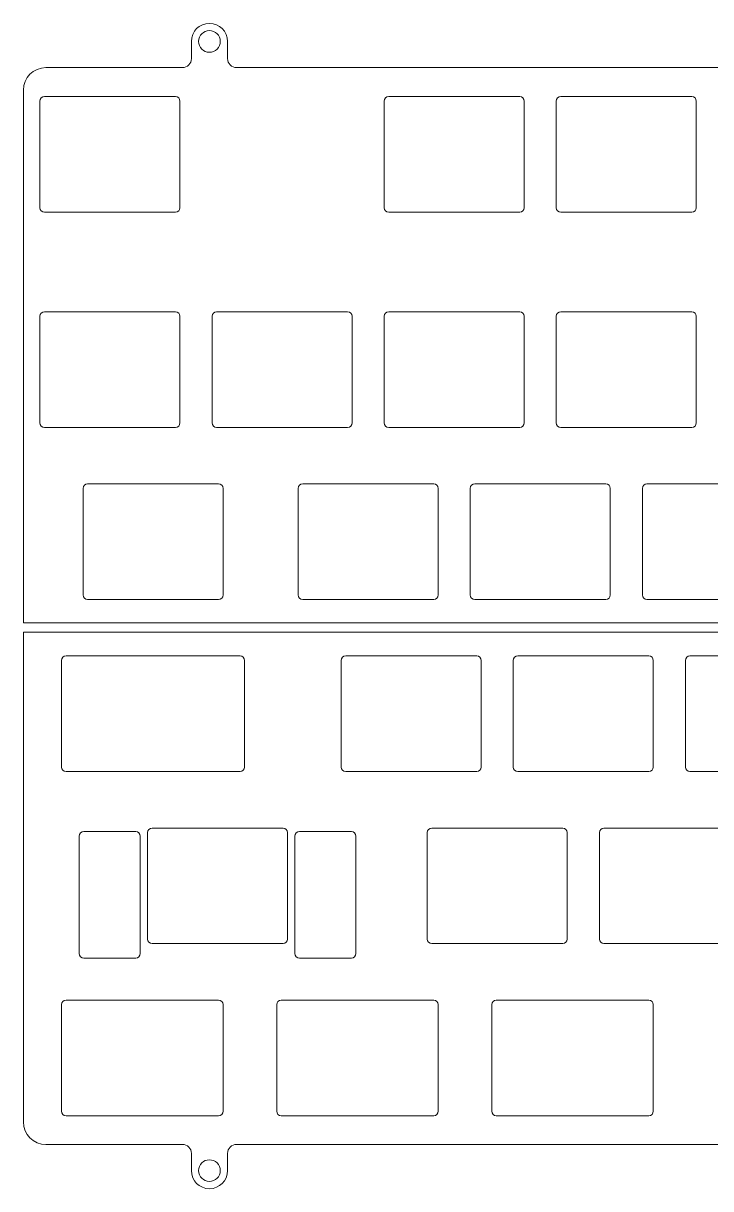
# Model space of a CAD drawing. Extents: x 132 to 481, y -549 to -243.
# Drawn here: x 132 to 208, y -548.9 to -419.9 of the extents above; entities that cross this region are included whole.
import ezdxf

# ---------------------------------------------------------------- set-up
doc = ezdxf.new("R2010")
doc.units = 0
doc.header["$MEASUREMENT"] = 0
doc.layers.add('Layer 1', color=7, linetype='Continuous')

# ---------------------------------------------------------------- blocks, each defined once
blk = doc.blocks.new('block 849')
at = {"layer": 'Layer 1', "color": 7, "lineweight": 9, "true_color": 0xffffff}
blk.add_open_spline([(134.47, -543.98), (133.09, -543.98), (131.97, -542.86), (131.97, -541.48)], degree=3, dxfattribs=at)
blk = doc.blocks.new('block 850')
at = {"layer": 'Layer 1', "color": 7, "lineweight": 9, "true_color": 0xffffff}
blk.add_lwpolyline([(134.47, -543.98), (149.57, -543.98)], dxfattribs=at)
blk = doc.blocks.new('block 851')
at = {"layer": 'Layer 1', "color": 7, "lineweight": 9, "true_color": 0xffffff}
blk.add_open_spline([(150.57, -544.98), (150.57, -544.42), (150.12, -543.98), (149.57, -543.98)], degree=3, dxfattribs=at)
blk = doc.blocks.new('block 852')
at = {"layer": 'Layer 1', "color": 7, "lineweight": 9, "true_color": 0xffffff}
blk.add_lwpolyline([(150.57, -544.98), (150.57, -546.88)], dxfattribs=at)
blk = doc.blocks.new('block 853')
at = {"layer": 'Layer 1', "color": 7, "lineweight": 9, "true_color": 0xffffff}
blk.add_open_spline([(150.57, -546.88), (150.57, -547.98), (151.46, -548.88), (152.57, -548.88), (153.67, -548.88), (154.57, -547.98), (154.57, -546.88)], degree=3, knots=[0, 0, 0, 0, 1, 1, 1, 2, 2, 2, 2], dxfattribs=at)
blk = doc.blocks.new('block 854')
at = {"layer": 'Layer 1', "color": 7, "lineweight": 9, "true_color": 0xffffff}
blk.add_lwpolyline([(154.57, -546.88), (154.57, -544.98)], dxfattribs=at)
blk = doc.blocks.new('block 855')
at = {"layer": 'Layer 1', "color": 7, "lineweight": 9, "true_color": 0xffffff}
blk.add_open_spline([(155.57, -543.98), (155.02, -543.98), (154.57, -544.42), (154.57, -544.98)], degree=3, dxfattribs=at)
blk = doc.blocks.new('block 856')
at = {"layer": 'Layer 1', "color": 7, "lineweight": 9, "true_color": 0xffffff}
blk.add_lwpolyline([(155.57, -543.98), (229.57, -543.98)], dxfattribs=at)
blk = doc.blocks.new('block 879')
at = {"layer": 'Layer 1', "color": 7, "lineweight": 9, "true_color": 0xffffff}
blk.add_lwpolyline([(380.92, -487.28), (131.97, -487.28)], dxfattribs=at)
blk = doc.blocks.new('block 880')
at = {"layer": 'Layer 1', "color": 7, "lineweight": 9, "true_color": 0xffffff}
blk.add_lwpolyline([(131.97, -487.28), (131.97, -541.48)], dxfattribs=at)
blk = doc.blocks.new('block 881')
at = {"layer": 'Layer 1', "color": 7, "lineweight": 9, "true_color": 0xffffff}
blk.add_open_spline([(151.37, -546.88), (151.37, -546.21), (151.9, -545.68), (152.57, -545.68), (153.23, -545.68), (153.77, -546.21), (153.77, -546.88), (153.77, -547.54), (153.23, -548.08), (152.57, -548.08), (151.9, -548.08), (151.37, -547.54), (151.37, -546.88)], degree=3, knots=[0, 0, 0, 0, 1, 1, 1, 2, 2, 2, 3, 3, 3, 4, 4, 4, 4], dxfattribs=at)
blk = doc.blocks.new('block 907')
at = {"layer": 'Layer 1', "color": 7, "lineweight": 9, "true_color": 0xffffff}
blk.add_lwpolyline([(229.57, -424.77), (155.57, -424.77)], dxfattribs=at)
blk = doc.blocks.new('block 908')
at = {"layer": 'Layer 1', "color": 7, "lineweight": 9, "true_color": 0xffffff}
blk.add_open_spline([(154.57, -423.77), (154.57, -424.32), (155.02, -424.77), (155.57, -424.77)], degree=3, dxfattribs=at)
blk = doc.blocks.new('block 909')
at = {"layer": 'Layer 1', "color": 7, "lineweight": 9, "true_color": 0xffffff}
blk.add_lwpolyline([(154.57, -423.77), (154.57, -421.87)], dxfattribs=at)
blk = doc.blocks.new('block 910')
at = {"layer": 'Layer 1', "color": 7, "lineweight": 9, "true_color": 0xffffff}
blk.add_open_spline([(154.57, -421.87), (154.57, -420.76), (153.67, -419.87), (152.57, -419.87), (151.46, -419.87), (150.57, -420.76), (150.57, -421.87)], degree=3, knots=[0, 0, 0, 0, 1, 1, 1, 2, 2, 2, 2], dxfattribs=at)
blk = doc.blocks.new('block 911')
at = {"layer": 'Layer 1', "color": 7, "lineweight": 9, "true_color": 0xffffff}
blk.add_lwpolyline([(150.57, -421.87), (150.57, -423.77)], dxfattribs=at)
blk = doc.blocks.new('block 912')
at = {"layer": 'Layer 1', "color": 7, "lineweight": 9, "true_color": 0xffffff}
blk.add_open_spline([(149.57, -424.77), (150.12, -424.77), (150.57, -424.32), (150.57, -423.77)], degree=3, dxfattribs=at)
blk = doc.blocks.new('block 913')
at = {"layer": 'Layer 1', "color": 7, "lineweight": 9, "true_color": 0xffffff}
blk.add_lwpolyline([(149.57, -424.77), (134.47, -424.77)], dxfattribs=at)
blk = doc.blocks.new('block 914')
at = {"layer": 'Layer 1', "color": 7, "lineweight": 9, "true_color": 0xffffff}
blk.add_open_spline([(131.97, -427.27), (131.97, -425.88), (133.09, -424.77), (134.47, -424.77)], degree=3, dxfattribs=at)
blk = doc.blocks.new('block 915')
at = {"layer": 'Layer 1', "color": 7, "lineweight": 9, "true_color": 0xffffff}
blk.add_lwpolyline([(131.97, -427.27), (131.97, -486.23)], dxfattribs=at)
blk = doc.blocks.new('block 916')
at = {"layer": 'Layer 1', "color": 7, "lineweight": 9, "true_color": 0xffffff}
blk.add_lwpolyline([(131.97, -486.23), (479.78, -486.23)], dxfattribs=at)
blk = doc.blocks.new('block 921')
at = {"layer": 'Layer 1', "color": 7, "lineweight": 9, "true_color": 0xffffff}
blk.add_open_spline([(151.37, -421.87), (151.37, -421.2), (151.9, -420.67), (152.57, -420.67), (153.23, -420.67), (153.77, -421.2), (153.77, -421.87), (153.77, -422.53), (153.23, -423.07), (152.57, -423.07), (151.9, -423.07), (151.37, -422.53), (151.37, -421.87)], degree=3, knots=[0, 0, 0, 0, 1, 1, 1, 2, 2, 2, 3, 3, 3, 4, 4, 4, 4], dxfattribs=at)
blk = doc.blocks.new('block 923')
at = {"layer": 'Layer 1', "color": 7, "lineweight": 9, "true_color": 0xffffff}
blk.add_lwpolyline([(134.31, -427.98), (148.81, -427.98)], dxfattribs=at)
blk = doc.blocks.new('block 924')
at = {"layer": 'Layer 1', "color": 7, "lineweight": 9, "true_color": 0xffffff}
blk.add_lwpolyline([(134.31, -440.78), (148.81, -440.78)], dxfattribs=at)
blk = doc.blocks.new('block 925')
at = {"layer": 'Layer 1', "color": 7, "lineweight": 9, "true_color": 0xffffff}
blk.add_lwpolyline([(133.81, -428.48), (133.81, -440.28)], dxfattribs=at)
blk = doc.blocks.new('block 926')
at = {"layer": 'Layer 1', "color": 7, "lineweight": 9, "true_color": 0xffffff}
blk.add_lwpolyline([(149.31, -428.48), (149.31, -440.28)], dxfattribs=at)
blk = doc.blocks.new('block 927')
at = {"layer": 'Layer 1', "color": 7, "lineweight": 9, "true_color": 0xffffff}
blk.add_open_spline([(134.31, -427.98), (134.04, -427.98), (133.81, -428.21), (133.81, -428.48)], degree=3, dxfattribs=at)
blk = doc.blocks.new('block 928')
at = {"layer": 'Layer 1', "color": 7, "lineweight": 9, "true_color": 0xffffff}
blk.add_open_spline([(149.31, -428.48), (149.31, -428.21), (149.09, -427.98), (148.81, -427.98)], degree=3, dxfattribs=at)
blk = doc.blocks.new('block 929')
at = {"layer": 'Layer 1', "color": 7, "lineweight": 9, "true_color": 0xffffff}
blk.add_open_spline([(133.81, -440.28), (133.81, -440.56), (134.04, -440.78), (134.31, -440.78)], degree=3, dxfattribs=at)
blk = doc.blocks.new('block 930')
at = {"layer": 'Layer 1', "color": 7, "lineweight": 9, "true_color": 0xffffff}
blk.add_open_spline([(148.81, -440.78), (149.09, -440.78), (149.31, -440.56), (149.31, -440.28)], degree=3, dxfattribs=at)
blk = doc.blocks.new('block 931')
at = {"layer": 'Layer 1', "color": 7, "lineweight": 9, "true_color": 0xffffff}
blk.add_lwpolyline([(172.41, -427.98), (186.91, -427.98)], dxfattribs=at)
blk = doc.blocks.new('block 932')
at = {"layer": 'Layer 1', "color": 7, "lineweight": 9, "true_color": 0xffffff}
blk.add_lwpolyline([(172.41, -440.78), (186.91, -440.78)], dxfattribs=at)
blk = doc.blocks.new('block 933')
at = {"layer": 'Layer 1', "color": 7, "lineweight": 9, "true_color": 0xffffff}
blk.add_lwpolyline([(171.91, -428.48), (171.91, -440.28)], dxfattribs=at)
blk = doc.blocks.new('block 934')
at = {"layer": 'Layer 1', "color": 7, "lineweight": 9, "true_color": 0xffffff}
blk.add_lwpolyline([(187.41, -428.48), (187.41, -440.28)], dxfattribs=at)
blk = doc.blocks.new('block 935')
at = {"layer": 'Layer 1', "color": 7, "lineweight": 9, "true_color": 0xffffff}
blk.add_open_spline([(172.41, -427.98), (172.14, -427.98), (171.91, -428.21), (171.91, -428.48)], degree=3, dxfattribs=at)
blk = doc.blocks.new('block 936')
at = {"layer": 'Layer 1', "color": 7, "lineweight": 9, "true_color": 0xffffff}
blk.add_open_spline([(187.41, -428.48), (187.41, -428.21), (187.19, -427.98), (186.91, -427.98)], degree=3, dxfattribs=at)
blk = doc.blocks.new('block 937')
at = {"layer": 'Layer 1', "color": 7, "lineweight": 9, "true_color": 0xffffff}
blk.add_open_spline([(171.91, -440.28), (171.91, -440.56), (172.14, -440.78), (172.41, -440.78)], degree=3, dxfattribs=at)
blk = doc.blocks.new('block 938')
at = {"layer": 'Layer 1', "color": 7, "lineweight": 9, "true_color": 0xffffff}
blk.add_open_spline([(186.91, -440.78), (187.19, -440.78), (187.41, -440.56), (187.41, -440.28)], degree=3, dxfattribs=at)
blk = doc.blocks.new('block 939')
at = {"layer": 'Layer 1', "color": 7, "lineweight": 9, "true_color": 0xffffff}
blk.add_lwpolyline([(191.46, -427.98), (205.96, -427.98)], dxfattribs=at)
blk = doc.blocks.new('block 940')
at = {"layer": 'Layer 1', "color": 7, "lineweight": 9, "true_color": 0xffffff}
blk.add_lwpolyline([(191.46, -440.78), (205.96, -440.78)], dxfattribs=at)
blk = doc.blocks.new('block 941')
at = {"layer": 'Layer 1', "color": 7, "lineweight": 9, "true_color": 0xffffff}
blk.add_lwpolyline([(190.96, -428.48), (190.96, -440.28)], dxfattribs=at)
blk = doc.blocks.new('block 942')
at = {"layer": 'Layer 1', "color": 7, "lineweight": 9, "true_color": 0xffffff}
blk.add_lwpolyline([(206.46, -428.48), (206.46, -440.28)], dxfattribs=at)
blk = doc.blocks.new('block 943')
at = {"layer": 'Layer 1', "color": 7, "lineweight": 9, "true_color": 0xffffff}
blk.add_open_spline([(191.46, -427.98), (191.19, -427.98), (190.96, -428.21), (190.96, -428.48)], degree=3, dxfattribs=at)
blk = doc.blocks.new('block 944')
at = {"layer": 'Layer 1', "color": 7, "lineweight": 9, "true_color": 0xffffff}
blk.add_open_spline([(206.46, -428.48), (206.46, -428.21), (206.24, -427.98), (205.96, -427.98)], degree=3, dxfattribs=at)
blk = doc.blocks.new('block 945')
at = {"layer": 'Layer 1', "color": 7, "lineweight": 9, "true_color": 0xffffff}
blk.add_open_spline([(190.96, -440.28), (190.96, -440.56), (191.19, -440.78), (191.46, -440.78)], degree=3, dxfattribs=at)
blk = doc.blocks.new('block 946')
at = {"layer": 'Layer 1', "color": 7, "lineweight": 9, "true_color": 0xffffff}
blk.add_open_spline([(205.96, -440.78), (206.24, -440.78), (206.46, -440.56), (206.46, -440.28)], degree=3, dxfattribs=at)
blk = doc.blocks.new('block 1049')
at = {"layer": 'Layer 1', "color": 7, "lineweight": 9, "true_color": 0xffffff}
blk.add_lwpolyline([(134.31, -451.8), (148.81, -451.8)], dxfattribs=at)
blk = doc.blocks.new('block 1050')
at = {"layer": 'Layer 1', "color": 7, "lineweight": 9, "true_color": 0xffffff}
blk.add_lwpolyline([(134.31, -464.6), (148.81, -464.6)], dxfattribs=at)
blk = doc.blocks.new('block 1051')
at = {"layer": 'Layer 1', "color": 7, "lineweight": 9, "true_color": 0xffffff}
blk.add_lwpolyline([(133.81, -452.3), (133.81, -464.1)], dxfattribs=at)
blk = doc.blocks.new('block 1052')
at = {"layer": 'Layer 1', "color": 7, "lineweight": 9, "true_color": 0xffffff}
blk.add_lwpolyline([(149.31, -452.3), (149.31, -464.1)], dxfattribs=at)
blk = doc.blocks.new('block 1053')
at = {"layer": 'Layer 1', "color": 7, "lineweight": 9, "true_color": 0xffffff}
blk.add_open_spline([(134.31, -451.8), (134.04, -451.8), (133.81, -452.02), (133.81, -452.3)], degree=3, dxfattribs=at)
blk = doc.blocks.new('block 1054')
at = {"layer": 'Layer 1', "color": 7, "lineweight": 9, "true_color": 0xffffff}
blk.add_open_spline([(149.31, -452.3), (149.31, -452.02), (149.09, -451.8), (148.81, -451.8)], degree=3, dxfattribs=at)
blk = doc.blocks.new('block 1055')
at = {"layer": 'Layer 1', "color": 7, "lineweight": 9, "true_color": 0xffffff}
blk.add_open_spline([(133.81, -464.1), (133.81, -464.37), (134.04, -464.6), (134.31, -464.6)], degree=3, dxfattribs=at)
blk = doc.blocks.new('block 1056')
at = {"layer": 'Layer 1', "color": 7, "lineweight": 9, "true_color": 0xffffff}
blk.add_open_spline([(148.81, -464.6), (149.09, -464.6), (149.31, -464.37), (149.31, -464.1)], degree=3, dxfattribs=at)
blk = doc.blocks.new('block 1057')
at = {"layer": 'Layer 1', "color": 7, "lineweight": 9, "true_color": 0xffffff}
blk.add_lwpolyline([(153.36, -451.8), (167.86, -451.8)], dxfattribs=at)
blk = doc.blocks.new('block 1058')
at = {"layer": 'Layer 1', "color": 7, "lineweight": 9, "true_color": 0xffffff}
blk.add_lwpolyline([(153.36, -464.6), (167.86, -464.6)], dxfattribs=at)
blk = doc.blocks.new('block 1059')
at = {"layer": 'Layer 1', "color": 7, "lineweight": 9, "true_color": 0xffffff}
blk.add_lwpolyline([(152.86, -452.3), (152.86, -464.1)], dxfattribs=at)
blk = doc.blocks.new('block 1060')
at = {"layer": 'Layer 1', "color": 7, "lineweight": 9, "true_color": 0xffffff}
blk.add_lwpolyline([(168.36, -452.3), (168.36, -464.1)], dxfattribs=at)
blk = doc.blocks.new('block 1061')
at = {"layer": 'Layer 1', "color": 7, "lineweight": 9, "true_color": 0xffffff}
blk.add_open_spline([(153.36, -451.8), (153.09, -451.8), (152.86, -452.02), (152.86, -452.3)], degree=3, dxfattribs=at)
blk = doc.blocks.new('block 1062')
at = {"layer": 'Layer 1', "color": 7, "lineweight": 9, "true_color": 0xffffff}
blk.add_open_spline([(168.36, -452.3), (168.36, -452.02), (168.14, -451.8), (167.86, -451.8)], degree=3, dxfattribs=at)
blk = doc.blocks.new('block 1063')
at = {"layer": 'Layer 1', "color": 7, "lineweight": 9, "true_color": 0xffffff}
blk.add_open_spline([(152.86, -464.1), (152.86, -464.37), (153.09, -464.6), (153.36, -464.6)], degree=3, dxfattribs=at)
blk = doc.blocks.new('block 1064')
at = {"layer": 'Layer 1', "color": 7, "lineweight": 9, "true_color": 0xffffff}
blk.add_open_spline([(167.86, -464.6), (168.14, -464.6), (168.36, -464.37), (168.36, -464.1)], degree=3, dxfattribs=at)
blk = doc.blocks.new('block 1065')
at = {"layer": 'Layer 1', "color": 7, "lineweight": 9, "true_color": 0xffffff}
blk.add_lwpolyline([(172.41, -451.8), (186.91, -451.8)], dxfattribs=at)
blk = doc.blocks.new('block 1066')
at = {"layer": 'Layer 1', "color": 7, "lineweight": 9, "true_color": 0xffffff}
blk.add_lwpolyline([(172.41, -464.6), (186.91, -464.6)], dxfattribs=at)
blk = doc.blocks.new('block 1067')
at = {"layer": 'Layer 1', "color": 7, "lineweight": 9, "true_color": 0xffffff}
blk.add_lwpolyline([(171.91, -452.3), (171.91, -464.1)], dxfattribs=at)
blk = doc.blocks.new('block 1068')
at = {"layer": 'Layer 1', "color": 7, "lineweight": 9, "true_color": 0xffffff}
blk.add_lwpolyline([(187.41, -452.3), (187.41, -464.1)], dxfattribs=at)
blk = doc.blocks.new('block 1069')
at = {"layer": 'Layer 1', "color": 7, "lineweight": 9, "true_color": 0xffffff}
blk.add_open_spline([(172.41, -451.8), (172.14, -451.8), (171.91, -452.02), (171.91, -452.3)], degree=3, dxfattribs=at)
blk = doc.blocks.new('block 1070')
at = {"layer": 'Layer 1', "color": 7, "lineweight": 9, "true_color": 0xffffff}
blk.add_open_spline([(187.41, -452.3), (187.41, -452.02), (187.19, -451.8), (186.91, -451.8)], degree=3, dxfattribs=at)
blk = doc.blocks.new('block 1071')
at = {"layer": 'Layer 1', "color": 7, "lineweight": 9, "true_color": 0xffffff}
blk.add_open_spline([(171.91, -464.1), (171.91, -464.37), (172.14, -464.6), (172.41, -464.6)], degree=3, dxfattribs=at)
blk = doc.blocks.new('block 1072')
at = {"layer": 'Layer 1', "color": 7, "lineweight": 9, "true_color": 0xffffff}
blk.add_open_spline([(186.91, -464.6), (187.19, -464.6), (187.41, -464.37), (187.41, -464.1)], degree=3, dxfattribs=at)
blk = doc.blocks.new('block 1073')
at = {"layer": 'Layer 1', "color": 7, "lineweight": 9, "true_color": 0xffffff}
blk.add_lwpolyline([(191.46, -451.8), (205.96, -451.8)], dxfattribs=at)
blk = doc.blocks.new('block 1074')
at = {"layer": 'Layer 1', "color": 7, "lineweight": 9, "true_color": 0xffffff}
blk.add_lwpolyline([(191.46, -464.6), (205.96, -464.6)], dxfattribs=at)
blk = doc.blocks.new('block 1075')
at = {"layer": 'Layer 1', "color": 7, "lineweight": 9, "true_color": 0xffffff}
blk.add_lwpolyline([(190.96, -452.3), (190.96, -464.1)], dxfattribs=at)
blk = doc.blocks.new('block 1076')
at = {"layer": 'Layer 1', "color": 7, "lineweight": 9, "true_color": 0xffffff}
blk.add_lwpolyline([(206.46, -452.3), (206.46, -464.1)], dxfattribs=at)
blk = doc.blocks.new('block 1077')
at = {"layer": 'Layer 1', "color": 7, "lineweight": 9, "true_color": 0xffffff}
blk.add_open_spline([(191.46, -451.8), (191.19, -451.8), (190.96, -452.02), (190.96, -452.3)], degree=3, dxfattribs=at)
blk = doc.blocks.new('block 1078')
at = {"layer": 'Layer 1', "color": 7, "lineweight": 9, "true_color": 0xffffff}
blk.add_open_spline([(206.46, -452.3), (206.46, -452.02), (206.24, -451.8), (205.96, -451.8)], degree=3, dxfattribs=at)
blk = doc.blocks.new('block 1079')
at = {"layer": 'Layer 1', "color": 7, "lineweight": 9, "true_color": 0xffffff}
blk.add_open_spline([(190.96, -464.1), (190.96, -464.37), (191.19, -464.6), (191.46, -464.6)], degree=3, dxfattribs=at)
blk = doc.blocks.new('block 1080')
at = {"layer": 'Layer 1', "color": 7, "lineweight": 9, "true_color": 0xffffff}
blk.add_open_spline([(205.96, -464.6), (206.24, -464.6), (206.46, -464.37), (206.46, -464.1)], degree=3, dxfattribs=at)
blk = doc.blocks.new('block 1201')
at = {"layer": 'Layer 1', "color": 7, "lineweight": 9, "true_color": 0xffffff}
blk.add_lwpolyline([(139.08, -470.85), (153.58, -470.85)], dxfattribs=at)
blk = doc.blocks.new('block 1202')
at = {"layer": 'Layer 1', "color": 7, "lineweight": 9, "true_color": 0xffffff}
blk.add_lwpolyline([(139.08, -483.65), (153.58, -483.65)], dxfattribs=at)
blk = doc.blocks.new('block 1203')
at = {"layer": 'Layer 1', "color": 7, "lineweight": 9, "true_color": 0xffffff}
blk.add_lwpolyline([(138.58, -471.35), (138.58, -483.15)], dxfattribs=at)
blk = doc.blocks.new('block 1204')
at = {"layer": 'Layer 1', "color": 7, "lineweight": 9, "true_color": 0xffffff}
blk.add_lwpolyline([(154.08, -471.35), (154.08, -483.15)], dxfattribs=at)
blk = doc.blocks.new('block 1205')
at = {"layer": 'Layer 1', "color": 7, "lineweight": 9, "true_color": 0xffffff}
blk.add_open_spline([(139.08, -470.85), (138.8, -470.85), (138.58, -471.07), (138.58, -471.35)], degree=3, dxfattribs=at)
blk = doc.blocks.new('block 1206')
at = {"layer": 'Layer 1', "color": 7, "lineweight": 9, "true_color": 0xffffff}
blk.add_open_spline([(154.08, -471.35), (154.08, -471.07), (153.85, -470.85), (153.58, -470.85)], degree=3, dxfattribs=at)
blk = doc.blocks.new('block 1207')
at = {"layer": 'Layer 1', "color": 7, "lineweight": 9, "true_color": 0xffffff}
blk.add_open_spline([(138.58, -483.15), (138.58, -483.42), (138.8, -483.65), (139.08, -483.65)], degree=3, dxfattribs=at)
blk = doc.blocks.new('block 1208')
at = {"layer": 'Layer 1', "color": 7, "lineweight": 9, "true_color": 0xffffff}
blk.add_open_spline([(153.58, -483.65), (153.85, -483.65), (154.08, -483.42), (154.08, -483.15)], degree=3, dxfattribs=at)
blk = doc.blocks.new('block 1209')
at = {"layer": 'Layer 1', "color": 7, "lineweight": 9, "true_color": 0xffffff}
blk.add_lwpolyline([(162.89, -470.85), (177.39, -470.85)], dxfattribs=at)
blk = doc.blocks.new('block 1210')
at = {"layer": 'Layer 1', "color": 7, "lineweight": 9, "true_color": 0xffffff}
blk.add_lwpolyline([(162.89, -483.65), (177.39, -483.65)], dxfattribs=at)
blk = doc.blocks.new('block 1211')
at = {"layer": 'Layer 1', "color": 7, "lineweight": 9, "true_color": 0xffffff}
blk.add_lwpolyline([(162.39, -471.35), (162.39, -483.15)], dxfattribs=at)
blk = doc.blocks.new('block 1212')
at = {"layer": 'Layer 1', "color": 7, "lineweight": 9, "true_color": 0xffffff}
blk.add_lwpolyline([(177.89, -471.35), (177.89, -483.15)], dxfattribs=at)
blk = doc.blocks.new('block 1213')
at = {"layer": 'Layer 1', "color": 7, "lineweight": 9, "true_color": 0xffffff}
blk.add_open_spline([(162.89, -470.85), (162.61, -470.85), (162.39, -471.07), (162.39, -471.35)], degree=3, dxfattribs=at)
blk = doc.blocks.new('block 1214')
at = {"layer": 'Layer 1', "color": 7, "lineweight": 9, "true_color": 0xffffff}
blk.add_open_spline([(177.89, -471.35), (177.89, -471.07), (177.67, -470.85), (177.39, -470.85)], degree=3, dxfattribs=at)
blk = doc.blocks.new('block 1215')
at = {"layer": 'Layer 1', "color": 7, "lineweight": 9, "true_color": 0xffffff}
blk.add_open_spline([(162.39, -483.15), (162.39, -483.42), (162.61, -483.65), (162.89, -483.65)], degree=3, dxfattribs=at)
blk = doc.blocks.new('block 1216')
at = {"layer": 'Layer 1', "color": 7, "lineweight": 9, "true_color": 0xffffff}
blk.add_open_spline([(177.39, -483.65), (177.67, -483.65), (177.89, -483.42), (177.89, -483.15)], degree=3, dxfattribs=at)
blk = doc.blocks.new('block 1217')
at = {"layer": 'Layer 1', "color": 7, "lineweight": 9, "true_color": 0xffffff}
blk.add_lwpolyline([(181.94, -470.85), (196.44, -470.85)], dxfattribs=at)
blk = doc.blocks.new('block 1218')
at = {"layer": 'Layer 1', "color": 7, "lineweight": 9, "true_color": 0xffffff}
blk.add_lwpolyline([(181.94, -483.65), (196.44, -483.65)], dxfattribs=at)
blk = doc.blocks.new('block 1219')
at = {"layer": 'Layer 1', "color": 7, "lineweight": 9, "true_color": 0xffffff}
blk.add_lwpolyline([(181.44, -471.35), (181.44, -483.15)], dxfattribs=at)
blk = doc.blocks.new('block 1220')
at = {"layer": 'Layer 1', "color": 7, "lineweight": 9, "true_color": 0xffffff}
blk.add_lwpolyline([(196.94, -471.35), (196.94, -483.15)], dxfattribs=at)
blk = doc.blocks.new('block 1221')
at = {"layer": 'Layer 1', "color": 7, "lineweight": 9, "true_color": 0xffffff}
blk.add_open_spline([(181.94, -470.85), (181.66, -470.85), (181.44, -471.07), (181.44, -471.35)], degree=3, dxfattribs=at)
blk = doc.blocks.new('block 1222')
at = {"layer": 'Layer 1', "color": 7, "lineweight": 9, "true_color": 0xffffff}
blk.add_open_spline([(196.94, -471.35), (196.94, -471.07), (196.72, -470.85), (196.44, -470.85)], degree=3, dxfattribs=at)
blk = doc.blocks.new('block 1223')
at = {"layer": 'Layer 1', "color": 7, "lineweight": 9, "true_color": 0xffffff}
blk.add_open_spline([(181.44, -483.15), (181.44, -483.42), (181.66, -483.65), (181.94, -483.65)], degree=3, dxfattribs=at)
blk = doc.blocks.new('block 1224')
at = {"layer": 'Layer 1', "color": 7, "lineweight": 9, "true_color": 0xffffff}
blk.add_open_spline([(196.44, -483.65), (196.72, -483.65), (196.94, -483.42), (196.94, -483.15)], degree=3, dxfattribs=at)
blk = doc.blocks.new('block 1225')
at = {"layer": 'Layer 1', "color": 7, "lineweight": 9, "true_color": 0xffffff}
blk.add_lwpolyline([(200.99, -470.85), (215.49, -470.85)], dxfattribs=at)
blk = doc.blocks.new('block 1226')
at = {"layer": 'Layer 1', "color": 7, "lineweight": 9, "true_color": 0xffffff}
blk.add_lwpolyline([(200.99, -483.65), (215.49, -483.65)], dxfattribs=at)
blk = doc.blocks.new('block 1227')
at = {"layer": 'Layer 1', "color": 7, "lineweight": 9, "true_color": 0xffffff}
blk.add_lwpolyline([(200.49, -471.35), (200.49, -483.15)], dxfattribs=at)
blk = doc.blocks.new('block 1229')
at = {"layer": 'Layer 1', "color": 7, "lineweight": 9, "true_color": 0xffffff}
blk.add_open_spline([(200.99, -470.85), (200.71, -470.85), (200.49, -471.07), (200.49, -471.35)], degree=3, dxfattribs=at)
blk = doc.blocks.new('block 1231')
at = {"layer": 'Layer 1', "color": 7, "lineweight": 9, "true_color": 0xffffff}
blk.add_open_spline([(200.49, -483.15), (200.49, -483.42), (200.71, -483.65), (200.99, -483.65)], degree=3, dxfattribs=at)
blk = doc.blocks.new('block 1337')
at = {"layer": 'Layer 1', "color": 7, "lineweight": 9, "true_color": 0xffffff}
blk.add_lwpolyline([(156.46, -490.4), (156.46, -502.2)], dxfattribs=at)
blk = doc.blocks.new('block 1338')
at = {"layer": 'Layer 1', "color": 7, "lineweight": 9, "true_color": 0xffffff}
blk.add_open_spline([(156.46, -490.4), (156.46, -490.12), (156.23, -489.9), (155.96, -489.9)], degree=3, dxfattribs=at)
blk = doc.blocks.new('block 1339')
at = {"layer": 'Layer 1', "color": 7, "lineweight": 9, "true_color": 0xffffff}
blk.add_open_spline([(155.96, -502.7), (156.23, -502.7), (156.46, -502.47), (156.46, -502.2)], degree=3, dxfattribs=at)
blk = doc.blocks.new('block 1340')
at = {"layer": 'Layer 1', "color": 7, "lineweight": 9, "true_color": 0xffffff}
blk.add_lwpolyline([(136.2, -490.4), (136.2, -502.2)], dxfattribs=at)
blk = doc.blocks.new('block 1341')
at = {"layer": 'Layer 1', "color": 7, "lineweight": 9, "true_color": 0xffffff}
blk.add_open_spline([(136.7, -489.9), (136.42, -489.9), (136.2, -490.12), (136.2, -490.4)], degree=3, dxfattribs=at)
blk = doc.blocks.new('block 1342')
at = {"layer": 'Layer 1', "color": 7, "lineweight": 9, "true_color": 0xffffff}
blk.add_open_spline([(136.2, -502.2), (136.2, -502.47), (136.42, -502.7), (136.7, -502.7)], degree=3, dxfattribs=at)
blk = doc.blocks.new('block 1343')
at = {"layer": 'Layer 1', "color": 7, "lineweight": 9, "true_color": 0xffffff}
blk.add_lwpolyline([(167.65, -489.9), (182.15, -489.9)], dxfattribs=at)
blk = doc.blocks.new('block 1344')
at = {"layer": 'Layer 1', "color": 7, "lineweight": 9, "true_color": 0xffffff}
blk.add_lwpolyline([(167.65, -502.7), (182.15, -502.7)], dxfattribs=at)
blk = doc.blocks.new('block 1345')
at = {"layer": 'Layer 1', "color": 7, "lineweight": 9, "true_color": 0xffffff}
blk.add_lwpolyline([(167.15, -490.4), (167.15, -502.2)], dxfattribs=at)
blk = doc.blocks.new('block 1346')
at = {"layer": 'Layer 1', "color": 7, "lineweight": 9, "true_color": 0xffffff}
blk.add_lwpolyline([(182.65, -490.4), (182.65, -502.2)], dxfattribs=at)
blk = doc.blocks.new('block 1347')
at = {"layer": 'Layer 1', "color": 7, "lineweight": 9, "true_color": 0xffffff}
blk.add_open_spline([(167.65, -489.9), (167.38, -489.9), (167.15, -490.12), (167.15, -490.4)], degree=3, dxfattribs=at)
blk = doc.blocks.new('block 1348')
at = {"layer": 'Layer 1', "color": 7, "lineweight": 9, "true_color": 0xffffff}
blk.add_open_spline([(182.65, -490.4), (182.65, -490.12), (182.43, -489.9), (182.15, -489.9)], degree=3, dxfattribs=at)
blk = doc.blocks.new('block 1349')
at = {"layer": 'Layer 1', "color": 7, "lineweight": 9, "true_color": 0xffffff}
blk.add_open_spline([(167.15, -502.2), (167.15, -502.47), (167.38, -502.7), (167.65, -502.7)], degree=3, dxfattribs=at)
blk = doc.blocks.new('block 1350')
at = {"layer": 'Layer 1', "color": 7, "lineweight": 9, "true_color": 0xffffff}
blk.add_open_spline([(182.15, -502.7), (182.43, -502.7), (182.65, -502.47), (182.65, -502.2)], degree=3, dxfattribs=at)
blk = doc.blocks.new('block 1351')
at = {"layer": 'Layer 1', "color": 7, "lineweight": 9, "true_color": 0xffffff}
blk.add_lwpolyline([(186.7, -489.9), (201.2, -489.9)], dxfattribs=at)
blk = doc.blocks.new('block 1352')
at = {"layer": 'Layer 1', "color": 7, "lineweight": 9, "true_color": 0xffffff}
blk.add_lwpolyline([(186.7, -502.7), (201.2, -502.7)], dxfattribs=at)
blk = doc.blocks.new('block 1353')
at = {"layer": 'Layer 1', "color": 7, "lineweight": 9, "true_color": 0xffffff}
blk.add_lwpolyline([(186.2, -490.4), (186.2, -502.2)], dxfattribs=at)
blk = doc.blocks.new('block 1354')
at = {"layer": 'Layer 1', "color": 7, "lineweight": 9, "true_color": 0xffffff}
blk.add_lwpolyline([(201.7, -490.4), (201.7, -502.2)], dxfattribs=at)
blk = doc.blocks.new('block 1355')
at = {"layer": 'Layer 1', "color": 7, "lineweight": 9, "true_color": 0xffffff}
blk.add_open_spline([(186.7, -489.9), (186.43, -489.9), (186.2, -490.12), (186.2, -490.4)], degree=3, dxfattribs=at)
blk = doc.blocks.new('block 1356')
at = {"layer": 'Layer 1', "color": 7, "lineweight": 9, "true_color": 0xffffff}
blk.add_open_spline([(201.7, -490.4), (201.7, -490.12), (201.48, -489.9), (201.2, -489.9)], degree=3, dxfattribs=at)
blk = doc.blocks.new('block 1357')
at = {"layer": 'Layer 1', "color": 7, "lineweight": 9, "true_color": 0xffffff}
blk.add_open_spline([(186.2, -502.2), (186.2, -502.47), (186.43, -502.7), (186.7, -502.7)], degree=3, dxfattribs=at)
blk = doc.blocks.new('block 1358')
at = {"layer": 'Layer 1', "color": 7, "lineweight": 9, "true_color": 0xffffff}
blk.add_open_spline([(201.2, -502.7), (201.48, -502.7), (201.7, -502.47), (201.7, -502.2)], degree=3, dxfattribs=at)
blk = doc.blocks.new('block 1359')
at = {"layer": 'Layer 1', "color": 7, "lineweight": 9, "true_color": 0xffffff}
blk.add_lwpolyline([(205.75, -489.9), (220.25, -489.9)], dxfattribs=at)
blk = doc.blocks.new('block 1360')
at = {"layer": 'Layer 1', "color": 7, "lineweight": 9, "true_color": 0xffffff}
blk.add_lwpolyline([(205.75, -502.7), (220.25, -502.7)], dxfattribs=at)
blk = doc.blocks.new('block 1361')
at = {"layer": 'Layer 1', "color": 7, "lineweight": 9, "true_color": 0xffffff}
blk.add_lwpolyline([(205.25, -490.4), (205.25, -502.2)], dxfattribs=at)
blk = doc.blocks.new('block 1363')
at = {"layer": 'Layer 1', "color": 7, "lineweight": 9, "true_color": 0xffffff}
blk.add_open_spline([(205.75, -489.9), (205.48, -489.9), (205.25, -490.12), (205.25, -490.4)], degree=3, dxfattribs=at)
blk = doc.blocks.new('block 1365')
at = {"layer": 'Layer 1', "color": 7, "lineweight": 9, "true_color": 0xffffff}
blk.add_open_spline([(205.25, -502.2), (205.25, -502.47), (205.48, -502.7), (205.75, -502.7)], degree=3, dxfattribs=at)
blk = doc.blocks.new('block 1449')
at = {"layer": 'Layer 1', "color": 7, "lineweight": 9, "true_color": 0xffffff}
blk.add_lwpolyline([(146.22, -508.95), (160.72, -508.95)], dxfattribs=at)
blk = doc.blocks.new('block 1450')
at = {"layer": 'Layer 1', "color": 7, "lineweight": 9, "true_color": 0xffffff}
blk.add_lwpolyline([(146.22, -521.75), (160.72, -521.75)], dxfattribs=at)
blk = doc.blocks.new('block 1451')
at = {"layer": 'Layer 1', "color": 7, "lineweight": 9, "true_color": 0xffffff}
blk.add_lwpolyline([(145.72, -509.45), (145.72, -521.25)], dxfattribs=at)
blk = doc.blocks.new('block 1452')
at = {"layer": 'Layer 1', "color": 7, "lineweight": 9, "true_color": 0xffffff}
blk.add_lwpolyline([(161.22, -509.45), (161.22, -521.25)], dxfattribs=at)
blk = doc.blocks.new('block 1453')
at = {"layer": 'Layer 1', "color": 7, "lineweight": 9, "true_color": 0xffffff}
blk.add_open_spline([(146.22, -508.95), (145.95, -508.95), (145.72, -509.17), (145.72, -509.45)], degree=3, dxfattribs=at)
blk = doc.blocks.new('block 1454')
at = {"layer": 'Layer 1', "color": 7, "lineweight": 9, "true_color": 0xffffff}
blk.add_open_spline([(161.22, -509.45), (161.22, -509.17), (161, -508.95), (160.72, -508.95)], degree=3, dxfattribs=at)
blk = doc.blocks.new('block 1455')
at = {"layer": 'Layer 1', "color": 7, "lineweight": 9, "true_color": 0xffffff}
blk.add_open_spline([(145.72, -521.25), (145.72, -521.52), (145.95, -521.75), (146.22, -521.75)], degree=3, dxfattribs=at)
blk = doc.blocks.new('block 1456')
at = {"layer": 'Layer 1', "color": 7, "lineweight": 9, "true_color": 0xffffff}
blk.add_open_spline([(160.72, -521.75), (161, -521.75), (161.22, -521.52), (161.22, -521.25)], degree=3, dxfattribs=at)
blk = doc.blocks.new('block 1457')
at = {"layer": 'Layer 1', "color": 7, "lineweight": 9, "true_color": 0xffffff}
blk.add_lwpolyline([(162.53, -509.35), (168.28, -509.35)], dxfattribs=at)
blk = doc.blocks.new('block 1458')
at = {"layer": 'Layer 1', "color": 7, "lineweight": 9, "true_color": 0xffffff}
blk.add_lwpolyline([(162.53, -523.35), (168.28, -523.35)], dxfattribs=at)
blk = doc.blocks.new('block 1459')
at = {"layer": 'Layer 1', "color": 7, "lineweight": 9, "true_color": 0xffffff}
blk.add_lwpolyline([(162.03, -509.85), (162.03, -522.85)], dxfattribs=at)
blk = doc.blocks.new('block 1460')
at = {"layer": 'Layer 1', "color": 7, "lineweight": 9, "true_color": 0xffffff}
blk.add_lwpolyline([(168.78, -509.85), (168.78, -522.85)], dxfattribs=at)
blk = doc.blocks.new('block 1461')
at = {"layer": 'Layer 1', "color": 7, "lineweight": 9, "true_color": 0xffffff}
blk.add_open_spline([(162.53, -509.35), (162.26, -509.35), (162.03, -509.57), (162.03, -509.85)], degree=3, dxfattribs=at)
blk = doc.blocks.new('block 1462')
at = {"layer": 'Layer 1', "color": 7, "lineweight": 9, "true_color": 0xffffff}
blk.add_open_spline([(168.78, -509.85), (168.78, -509.57), (168.56, -509.35), (168.28, -509.35)], degree=3, dxfattribs=at)
blk = doc.blocks.new('block 1463')
at = {"layer": 'Layer 1', "color": 7, "lineweight": 9, "true_color": 0xffffff}
blk.add_open_spline([(162.03, -522.85), (162.03, -523.12), (162.26, -523.35), (162.53, -523.35)], degree=3, dxfattribs=at)
blk = doc.blocks.new('block 1464')
at = {"layer": 'Layer 1', "color": 7, "lineweight": 9, "true_color": 0xffffff}
blk.add_open_spline([(168.28, -523.35), (168.56, -523.35), (168.78, -523.12), (168.78, -522.85)], degree=3, dxfattribs=at)
blk = doc.blocks.new('block 1465')
at = {"layer": 'Layer 1', "color": 7, "lineweight": 9, "true_color": 0xffffff}
blk.add_lwpolyline([(138.66, -509.35), (144.41, -509.35)], dxfattribs=at)
blk = doc.blocks.new('block 1466')
at = {"layer": 'Layer 1', "color": 7, "lineweight": 9, "true_color": 0xffffff}
blk.add_lwpolyline([(138.66, -523.35), (144.41, -523.35)], dxfattribs=at)
blk = doc.blocks.new('block 1467')
at = {"layer": 'Layer 1', "color": 7, "lineweight": 9, "true_color": 0xffffff}
blk.add_lwpolyline([(138.16, -509.85), (138.16, -522.85)], dxfattribs=at)
blk = doc.blocks.new('block 1468')
at = {"layer": 'Layer 1', "color": 7, "lineweight": 9, "true_color": 0xffffff}
blk.add_lwpolyline([(144.91, -509.85), (144.91, -522.85)], dxfattribs=at)
blk = doc.blocks.new('block 1469')
at = {"layer": 'Layer 1', "color": 7, "lineweight": 9, "true_color": 0xffffff}
blk.add_open_spline([(138.66, -509.35), (138.38, -509.35), (138.16, -509.57), (138.16, -509.85)], degree=3, dxfattribs=at)
blk = doc.blocks.new('block 1470')
at = {"layer": 'Layer 1', "color": 7, "lineweight": 9, "true_color": 0xffffff}
blk.add_open_spline([(144.91, -509.85), (144.91, -509.57), (144.68, -509.35), (144.41, -509.35)], degree=3, dxfattribs=at)
blk = doc.blocks.new('block 1471')
at = {"layer": 'Layer 1', "color": 7, "lineweight": 9, "true_color": 0xffffff}
blk.add_open_spline([(138.16, -522.85), (138.16, -523.12), (138.38, -523.35), (138.66, -523.35)], degree=3, dxfattribs=at)
blk = doc.blocks.new('block 1472')
at = {"layer": 'Layer 1', "color": 7, "lineweight": 9, "true_color": 0xffffff}
blk.add_open_spline([(144.41, -523.35), (144.68, -523.35), (144.91, -523.12), (144.91, -522.85)], degree=3, dxfattribs=at)
blk = doc.blocks.new('block 1473')
at = {"layer": 'Layer 1', "color": 7, "lineweight": 9, "true_color": 0xffffff}
blk.add_lwpolyline([(177.18, -508.95), (191.68, -508.95)], dxfattribs=at)
blk = doc.blocks.new('block 1474')
at = {"layer": 'Layer 1', "color": 7, "lineweight": 9, "true_color": 0xffffff}
blk.add_lwpolyline([(177.18, -521.75), (191.68, -521.75)], dxfattribs=at)
blk = doc.blocks.new('block 1475')
at = {"layer": 'Layer 1', "color": 7, "lineweight": 9, "true_color": 0xffffff}
blk.add_lwpolyline([(176.68, -509.45), (176.68, -521.25)], dxfattribs=at)
blk = doc.blocks.new('block 1476')
at = {"layer": 'Layer 1', "color": 7, "lineweight": 9, "true_color": 0xffffff}
blk.add_lwpolyline([(192.18, -509.45), (192.18, -521.25)], dxfattribs=at)
blk = doc.blocks.new('block 1477')
at = {"layer": 'Layer 1', "color": 7, "lineweight": 9, "true_color": 0xffffff}
blk.add_open_spline([(177.18, -508.95), (176.9, -508.95), (176.68, -509.17), (176.68, -509.45)], degree=3, dxfattribs=at)
blk = doc.blocks.new('block 1478')
at = {"layer": 'Layer 1', "color": 7, "lineweight": 9, "true_color": 0xffffff}
blk.add_open_spline([(192.18, -509.45), (192.18, -509.17), (191.95, -508.95), (191.68, -508.95)], degree=3, dxfattribs=at)
blk = doc.blocks.new('block 1479')
at = {"layer": 'Layer 1', "color": 7, "lineweight": 9, "true_color": 0xffffff}
blk.add_open_spline([(176.68, -521.25), (176.68, -521.52), (176.9, -521.75), (177.18, -521.75)], degree=3, dxfattribs=at)
blk = doc.blocks.new('block 1480')
at = {"layer": 'Layer 1', "color": 7, "lineweight": 9, "true_color": 0xffffff}
blk.add_open_spline([(191.68, -521.75), (191.95, -521.75), (192.18, -521.52), (192.18, -521.25)], degree=3, dxfattribs=at)
blk = doc.blocks.new('block 1481')
at = {"layer": 'Layer 1', "color": 7, "lineweight": 9, "true_color": 0xffffff}
blk.add_lwpolyline([(196.23, -508.95), (210.73, -508.95)], dxfattribs=at)
blk = doc.blocks.new('block 1482')
at = {"layer": 'Layer 1', "color": 7, "lineweight": 9, "true_color": 0xffffff}
blk.add_lwpolyline([(196.23, -521.75), (210.73, -521.75)], dxfattribs=at)
blk = doc.blocks.new('block 1483')
at = {"layer": 'Layer 1', "color": 7, "lineweight": 9, "true_color": 0xffffff}
blk.add_lwpolyline([(195.73, -509.45), (195.73, -521.25)], dxfattribs=at)
blk = doc.blocks.new('block 1485')
at = {"layer": 'Layer 1', "color": 7, "lineweight": 9, "true_color": 0xffffff}
blk.add_open_spline([(196.23, -508.95), (195.95, -508.95), (195.73, -509.17), (195.73, -509.45)], degree=3, dxfattribs=at)
blk = doc.blocks.new('block 1487')
at = {"layer": 'Layer 1', "color": 7, "lineweight": 9, "true_color": 0xffffff}
blk.add_open_spline([(195.73, -521.25), (195.73, -521.52), (195.95, -521.75), (196.23, -521.75)], degree=3, dxfattribs=at)
blk = doc.blocks.new('block 1585')
at = {"layer": 'Layer 1', "color": 7, "lineweight": 9, "true_color": 0xffffff}
blk.add_lwpolyline([(136.2, -528.5), (136.2, -540.3)], dxfattribs=at)
blk = doc.blocks.new('block 1586')
at = {"layer": 'Layer 1', "color": 7, "lineweight": 9, "true_color": 0xffffff}
blk.add_open_spline([(136.7, -528), (136.42, -528), (136.2, -528.22), (136.2, -528.5)], degree=3, dxfattribs=at)
blk = doc.blocks.new('block 1587')
at = {"layer": 'Layer 1', "color": 7, "lineweight": 9, "true_color": 0xffffff}
blk.add_open_spline([(136.2, -540.3), (136.2, -540.57), (136.42, -540.8), (136.7, -540.8)], degree=3, dxfattribs=at)
blk = doc.blocks.new('block 1588')
at = {"layer": 'Layer 1', "color": 7, "lineweight": 9, "true_color": 0xffffff}
blk.add_lwpolyline([(154.08, -528.5), (154.08, -540.3)], dxfattribs=at)
blk = doc.blocks.new('block 1589')
at = {"layer": 'Layer 1', "color": 7, "lineweight": 9, "true_color": 0xffffff}
blk.add_open_spline([(154.08, -528.5), (154.08, -528.22), (153.85, -528), (153.58, -528)], degree=3, dxfattribs=at)
blk = doc.blocks.new('block 1590')
at = {"layer": 'Layer 1', "color": 7, "lineweight": 9, "true_color": 0xffffff}
blk.add_open_spline([(153.58, -540.8), (153.85, -540.8), (154.08, -540.57), (154.08, -540.3)], degree=3, dxfattribs=at)
blk = doc.blocks.new('block 1591')
at = {"layer": 'Layer 1', "color": 7, "lineweight": 9, "true_color": 0xffffff}
blk.add_lwpolyline([(160.01, -528.5), (160.01, -540.3)], dxfattribs=at)
blk = doc.blocks.new('block 1592')
at = {"layer": 'Layer 1', "color": 7, "lineweight": 9, "true_color": 0xffffff}
blk.add_open_spline([(160.51, -528), (160.23, -528), (160.01, -528.22), (160.01, -528.5)], degree=3, dxfattribs=at)
blk = doc.blocks.new('block 1593')
at = {"layer": 'Layer 1', "color": 7, "lineweight": 9, "true_color": 0xffffff}
blk.add_open_spline([(160.01, -540.3), (160.01, -540.57), (160.23, -540.8), (160.51, -540.8)], degree=3, dxfattribs=at)
blk = doc.blocks.new('block 1594')
at = {"layer": 'Layer 1', "color": 7, "lineweight": 9, "true_color": 0xffffff}
blk.add_lwpolyline([(177.89, -528.5), (177.89, -540.3)], dxfattribs=at)
blk = doc.blocks.new('block 1595')
at = {"layer": 'Layer 1', "color": 7, "lineweight": 9, "true_color": 0xffffff}
blk.add_open_spline([(177.89, -528.5), (177.89, -528.22), (177.67, -528), (177.39, -528)], degree=3, dxfattribs=at)
blk = doc.blocks.new('block 1596')
at = {"layer": 'Layer 1', "color": 7, "lineweight": 9, "true_color": 0xffffff}
blk.add_open_spline([(177.39, -540.8), (177.67, -540.8), (177.89, -540.57), (177.89, -540.3)], degree=3, dxfattribs=at)
blk = doc.blocks.new('block 1597')
at = {"layer": 'Layer 1', "color": 7, "lineweight": 9, "true_color": 0xffffff}
blk.add_lwpolyline([(183.82, -528.5), (183.82, -540.3)], dxfattribs=at)
blk = doc.blocks.new('block 1598')
at = {"layer": 'Layer 1', "color": 7, "lineweight": 9, "true_color": 0xffffff}
blk.add_open_spline([(184.32, -528), (184.05, -528), (183.82, -528.22), (183.82, -528.5)], degree=3, dxfattribs=at)
blk = doc.blocks.new('block 1599')
at = {"layer": 'Layer 1', "color": 7, "lineweight": 9, "true_color": 0xffffff}
blk.add_open_spline([(183.82, -540.3), (183.82, -540.57), (184.05, -540.8), (184.32, -540.8)], degree=3, dxfattribs=at)
blk = doc.blocks.new('block 1600')
at = {"layer": 'Layer 1', "color": 7, "lineweight": 9, "true_color": 0xffffff}
blk.add_lwpolyline([(201.7, -528.5), (201.7, -540.3)], dxfattribs=at)
blk = doc.blocks.new('block 1601')
at = {"layer": 'Layer 1', "color": 7, "lineweight": 9, "true_color": 0xffffff}
blk.add_open_spline([(201.7, -528.5), (201.7, -528.22), (201.48, -528), (201.2, -528)], degree=3, dxfattribs=at)
blk = doc.blocks.new('block 1602')
at = {"layer": 'Layer 1', "color": 7, "lineweight": 9, "true_color": 0xffffff}
blk.add_open_spline([(201.2, -540.8), (201.48, -540.8), (201.7, -540.57), (201.7, -540.3)], degree=3, dxfattribs=at)

msp = doc.modelspace()

# ---------------------------------------------------------------- linework, layer by layer
at = {"layer": 'Layer 1', "color": 7, "lineweight": 9, "true_color": 0xffffff}
for points in [[(136.7, -489.9), (155.96, -489.9)], [(155.96, -502.7), (136.7, -502.7)], [(136.7, -528), (153.58, -528)], [(160.51, -528), (177.39, -528)], [(184.32, -528), (201.2, -528)], [(153.58, -540.8), (136.7, -540.8)], [(177.39, -540.8), (160.51, -540.8)], [(201.2, -540.8), (184.32, -540.8)]]:
    msp.add_lwpolyline(points, dxfattribs=at)

# ---------------------------------------------------------------- block references
at = {"layer": 'Layer 1'}
for name in ['block 910', 'block 911', 'block 921', 'block 909', 'block 912', 'block 908', 'block 914', 'block 913', 'block 907', 'block 915', 'block 927', 'block 923', 'block 928', 'block 935', 'block 931', 'block 936', 'block 943', 'block 939', 'block 944', 'block 925', 'block 926', 'block 933', 'block 934', 'block 941', 'block 942', 'block 929', 'block 924', 'block 930', 'block 937', 'block 932', 'block 938', 'block 945', 'block 940', 'block 946', 'block 1053', 'block 1051', 'block 1049', 'block 1054', 'block 1052', 'block 1061', 'block 1059', 'block 1057', 'block 1062', 'block 1060', 'block 1069', 'block 1067', 'block 1065', 'block 1070', 'block 1068', 'block 1077', 'block 1075', 'block 1073', 'block 1078', 'block 1076', 'block 1055', 'block 1056', 'block 1063', 'block 1064', 'block 1071', 'block 1072', 'block 1079', 'block 1080', 'block 1050', 'block 1058', 'block 1066', 'block 1074', 'block 1205', 'block 1201', 'block 1206', 'block 1213', 'block 1209', 'block 1214', 'block 1221', 'block 1217', 'block 1222', 'block 1229', 'block 1225', 'block 1203', 'block 1204', 'block 1211', 'block 1212', 'block 1219', 'block 1220', 'block 1227', 'block 1207', 'block 1202', 'block 1208', 'block 1215', 'block 1210', 'block 1216', 'block 1223', 'block 1218', 'block 1224', 'block 1231', 'block 1226', 'block 916', 'block 879', 'block 880', 'block 1341', 'block 1338', 'block 1347', 'block 1343', 'block 1348', 'block 1355', 'block 1351', 'block 1356', 'block 1363', 'block 1359', 'block 1340', 'block 1337', 'block 1345', 'block 1346', 'block 1353', 'block 1354', 'block 1361', 'block 1342', 'block 1339', 'block 1349', 'block 1344', 'block 1350', 'block 1357', 'block 1352', 'block 1358', 'block 1365', 'block 1360', 'block 1469', 'block 1465', 'block 1470', 'block 1453', 'block 1451', 'block 1449', 'block 1454', 'block 1452', 'block 1461', 'block 1457', 'block 1462', 'block 1477', 'block 1475', 'block 1473', 'block 1478', 'block 1476', 'block 1485', 'block 1483', 'block 1481', 'block 1467', 'block 1468', 'block 1459', 'block 1460', 'block 1455', 'block 1450', 'block 1456', 'block 1479', 'block 1474', 'block 1480', 'block 1487', 'block 1482', 'block 1471', 'block 1466', 'block 1472', 'block 1463', 'block 1458', 'block 1464', 'block 1586', 'block 1585', 'block 1589', 'block 1588', 'block 1592', 'block 1591', 'block 1595', 'block 1594', 'block 1598', 'block 1597', 'block 1601', 'block 1600', 'block 1587', 'block 1590', 'block 1593', 'block 1596', 'block 1599', 'block 1602', 'block 849', 'block 850', 'block 851', 'block 855', 'block 856', 'block 852', 'block 881', 'block 854', 'block 853']:
    msp.add_blockref(name, (0, 0), dxfattribs=at)

doc.saveas('drawing.dxf')
